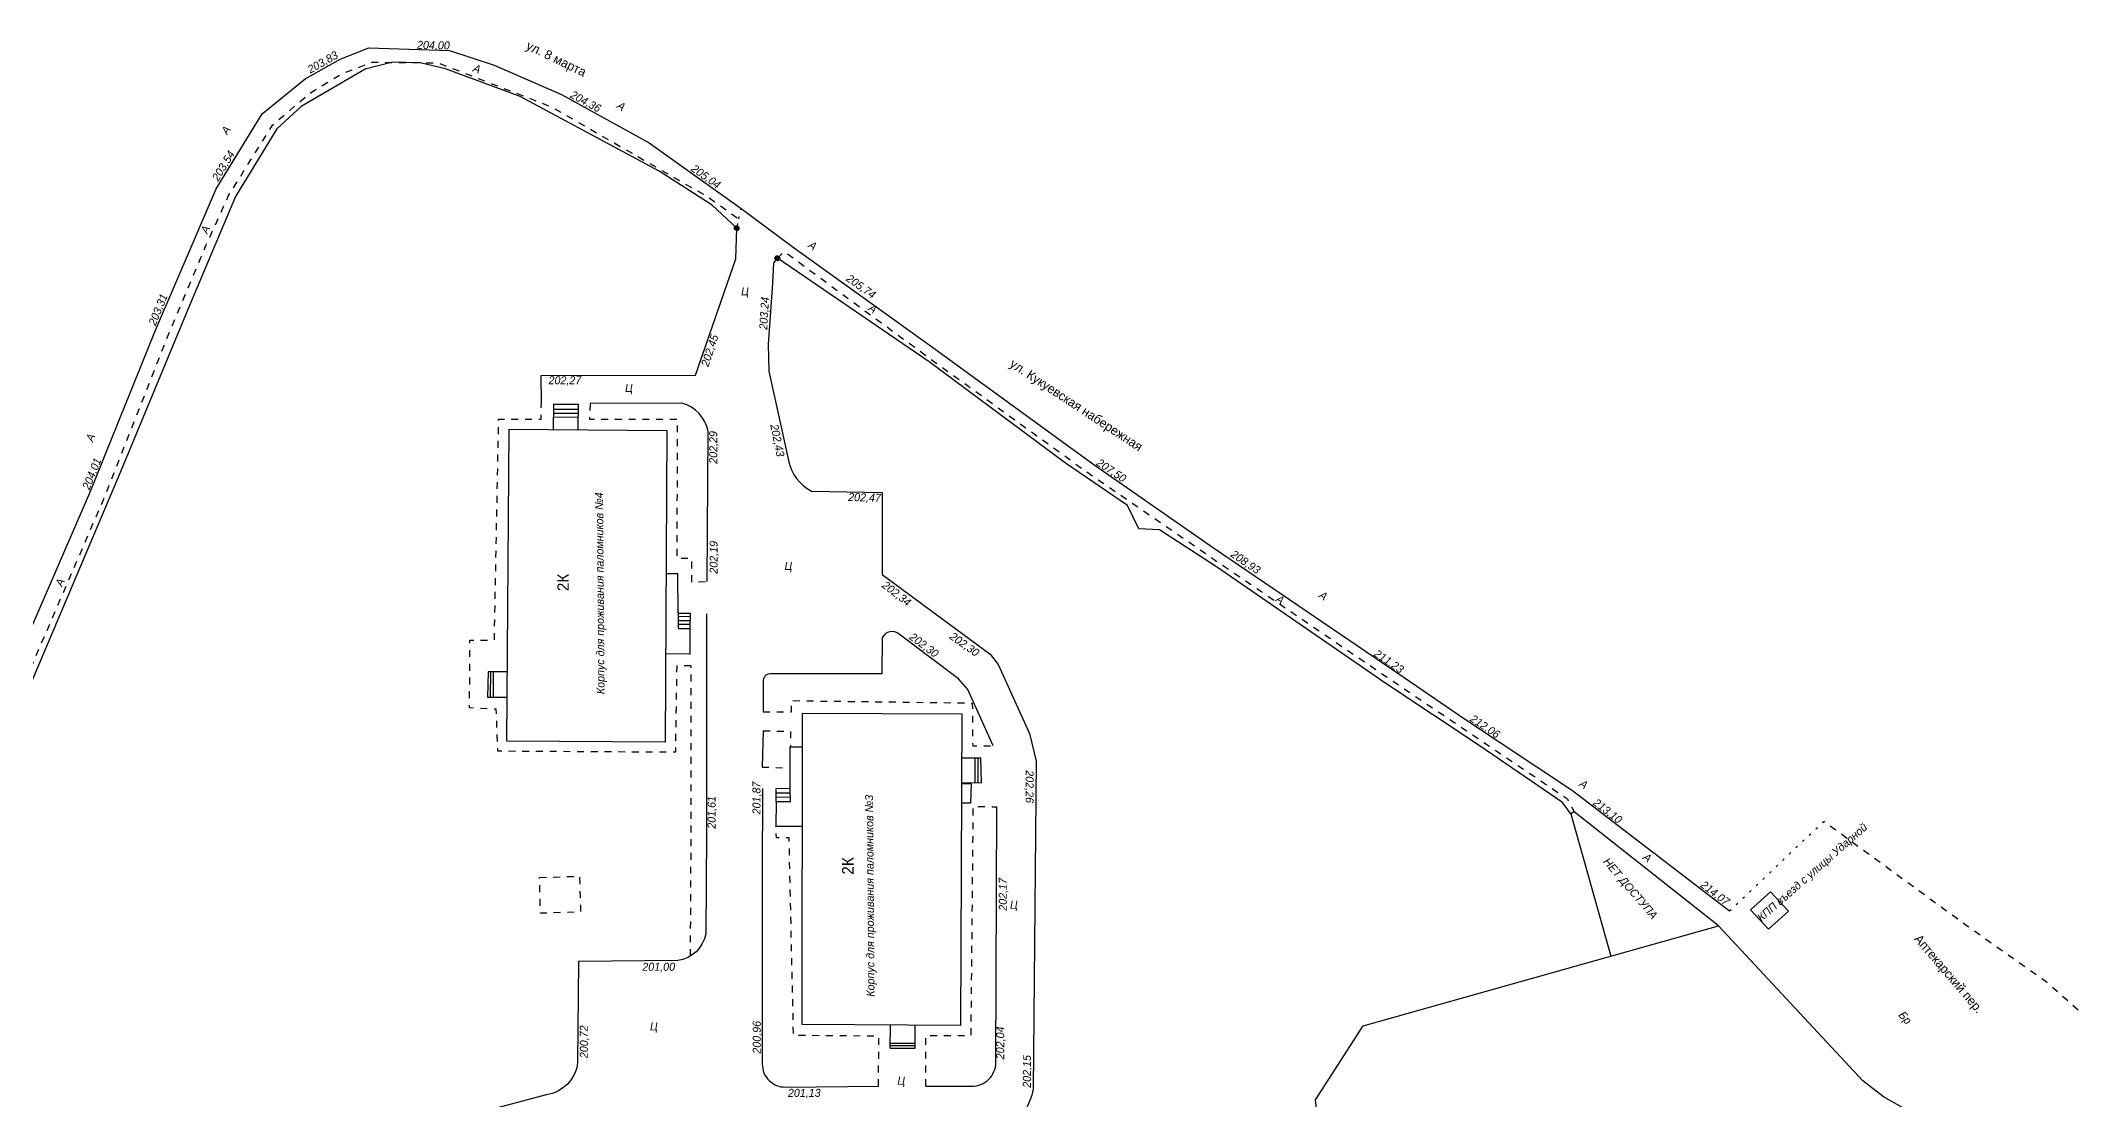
# Model space of a CAD drawing. Header units: metres. Extents: x 2227888 to 2228620, y 529759 to 530801.
# Drawn here: x 2228154.6 to 2228376.9, y 530685 to 530800.7 of the extents above; entities that cross this region are included whole.
import ezdxf

# ---------------------------------------------------------------- set-up
doc = ezdxf.new("R2010")
doc.units = ezdxf.units.M
doc.header["$LTSCALE"] = 0.5
for name, pattern in [('189_3', [3, 1.5, -1.5]), ('24', [3, 1.5, -1.5]), ('366', [2, 0.5, -1.5]), ('8_2', [5, 4, -1]), ('CONTI', [0])]:
    doc.linetypes.add(name, pattern=pattern)
for name, color, linetype in [('АВТОДОРОГИ', 252, 'CONTI'), ('ЗДАНИЯ_ЖИЛЫЕ', 252, 'CONTI'), ('ОГРАЖДЕНИЯ', 252, 'CONTI'), ('СКЛАДСКИЕ', 252, 'CONTI'), ('ТРОТУАРЫ', 252, 'CONTI')]:
    doc.layers.add(name, color=color, linetype=linetype)
doc.layers.get('0').off()
doc.styles.get("Standard").update_dxf_attribs({"font": '', "height": 0.875})
doc.styles.add('БМ431', font='', dxfattribs={"height": 0.875})
doc.styles.add('древний курсив', font='', dxfattribs={"height": 0.875})
doc.styles.add('рубленый', font='', dxfattribs={"height": 1})
doc.styles.get('Standard').set_extended_font_data('Bm431', italic=True)
doc.styles.get('БМ431').set_extended_font_data('Bm431', italic=True)
doc.styles.get('древний курсив').set_extended_font_data('D431', italic=True)
doc.styles.get('рубленый').set_extended_font_data('P131')
doc.linetypes.add('122_g', pattern='A,1,-2,6,-0.5,-0.2,["Г",Standard,S=2,R=0,X=-0.1,Y=-1],-0.2,-2,6,-2,6,-2,6', length=33.9)
doc.linetypes.add('280', pattern='A,2,[9,GUGK.shx,S=0.25,R=0,X=0,Y=0.5],2,0', length=4)
doc.linetypes.add('474_1', pattern='A,1.5,[4,GUGK.shx,S=1,R=0,X=0,Y=-0.5],-0.5,[5,GUGK.shx,S=0.3,R=45,X=0,Y=0.5],0.001,-0.5,0.5', length=3.001)
doc.linetypes.add('84a_2', pattern='A,0.001,[5,GUGK.shx,S=0.9,R=225,X=0,Y=0],0.5,[5,GUGK.shx,S=0.4,R=225,X=0,Y=0],0.5', length=1.001)

# ---------------------------------------------------------------- blocks, each defined once
blk = doc.blocks.new('g107_1a')
at = {"linetype": 'Continuous'}
for p, q in [((-0.25, 0.05), (-0.05, 0.25)), ((-0.25, 0.05), (-0.05, 0.25)), ((-0.25, 0.04), (-0.04, 0.25)), ((-0.25, 0.04), (-0.04, 0.25)), ((-0.25, 0.04), (-0.04, 0.25)), ((-0.25, 0.04), (-0.04, 0.25)), ((-0.25, 0.04), (-0.04, 0.25)), ((-0.25, 0.03), (-0.03, 0.25)), ((-0.25, 0.03), (-0.03, 0.25)), ((-0.25, 0.03), (-0.03, 0.25)), ((-0.25, 0.03), (-0.03, 0.25)), ((-0.25, 0.03), (-0.03, 0.25)), ((-0.25, 0.02), (-0.02, 0.25)), ((-0.25, 0.02), (-0.02, 0.25)), ((-0.25, 0.02), (-0.02, 0.25)), ((-0.25, 0.02), (-0.02, 0.25)), ((-0.25, 0.02), (-0.02, 0.25)), ((-0.25, 0.01), (-0.01, 0.25)), ((-0.25, 0.01), (-0.01, 0.25)), ((-0.25, 0.01), (-0.01, 0.25)), ((-0.25, 0.01), (-0.01, 0.25)), ((-0.25, 0.01), (-0.01, 0.25)), ((-0.25, 0), (0, 0.25)), ((-0.25, 0), (0, 0.25)), ((-0.25, 0), (0, 0.25)), ((-0.25, 0), (0, 0.25)), ((-0.25, 0), (0, 0.25)), ((-0.25, 0), (0, 0.25)), ((-0.25, -0.01), (0.01, 0.25)), ((-0.25, -0.01), (0.01, 0.25)), ((-0.25, -0.01), (0.01, 0.25)), ((-0.25, -0.01), (0.01, 0.25)), ((-0.25, -0.01), (0.01, 0.25)), ((-0.25, -0.01), (0.01, 0.25)), ((-0.25, -0.02), (0.02, 0.25)), ((-0.25, -0.02), (0.02, 0.25)), ((-0.25, -0.02), (0.02, 0.25)), ((-0.25, -0.02), (0.02, 0.25)), ((-0.25, -0.02), (0.02, 0.25)), ((-0.25, -0.02), (0.02, 0.25)), ((-0.25, -0.03), (0.03, 0.25)), ((-0.25, -0.03), (0.03, 0.25)), ((-0.25, -0.03), (0.03, 0.25)), ((-0.25, -0.03), (0.03, 0.25)), ((-0.25, -0.03), (0.03, 0.25)), ((-0.25, -0.03), (0.03, 0.25)), ((-0.25, -0.04), (0.03, 0.25)), ((-0.25, -0.04), (0.04, 0.25)), ((-0.25, -0.04), (0.04, 0.25)), ((-0.25, -0.04), (0.04, 0.25)), ((-0.25, -0.04), (0.04, 0.25)), ((-0.25, -0.04), (0.04, 0.25)), ((-0.25, -0.04), (0.04, 0.25)), ((-0.25, -0.05), (0.05, 0.25)), ((-0.25, -0.05), (0.05, 0.25)), ((-0.25, -0.05), (0.05, 0.25)), ((-0.24, 0.08), (-0.08, 0.24)), ((-0.24, 0.08), (-0.08, 0.24)), ((-0.24, 0.08), (-0.08, 0.24)), ((-0.24, 0.07), (-0.07, 0.24)), ((-0.24, 0.07), (-0.07, 0.24)), ((-0.24, 0.07), (-0.07, 0.24)), ((-0.24, 0.07), (-0.07, 0.24)), ((-0.24, 0.06), (-0.06, 0.24)), ((-0.24, 0.06), (-0.06, 0.24)), ((-0.24, 0.06), (-0.06, 0.24)), ((-0.24, 0.06), (-0.06, 0.24)), ((-0.24, 0.06), (-0.06, 0.24)), ((-0.24, 0.05), (-0.05, 0.24)), ((-0.24, 0.05), (-0.05, 0.24)), ((-0.24, -0.05), (0.05, 0.24)), ((-0.24, -0.05), (0.05, 0.24)), ((-0.24, -0.05), (0.05, 0.24)), ((-0.24, -0.05), (0.05, 0.24)), ((-0.24, -0.06), (0.06, 0.24)), ((-0.24, -0.06), (0.06, 0.24)), ((-0.24, -0.06), (0.06, 0.24)), ((-0.24, -0.06), (0.06, 0.24)), ((-0.24, -0.06), (0.06, 0.24)), ((-0.24, -0.06), (0.06, 0.24)), ((-0.24, -0.06), (0.06, 0.24)), ((-0.24, -0.07), (0.07, 0.24)), ((-0.24, -0.07), (0.07, 0.24)), ((-0.24, -0.07), (0.07, 0.24)), ((-0.24, -0.07), (0.07, 0.24)), ((-0.24, -0.07), (0.07, 0.24)), ((-0.24, -0.07), (0.07, 0.24)), ((-0.24, -0.07), (0.07, 0.24)), ((-0.24, -0.08), (0.08, 0.24)), ((-0.24, -0.08), (0.08, 0.24)), ((-0.24, -0.08), (0.08, 0.24)), ((-0.24, -0.08), (0.08, 0.24)), ((-0.24, -0.08), (0.08, 0.24)), ((-0.24, -0.08), (0.08, 0.24)), ((-0.24, -0.08), (0.08, 0.24)), ((-0.24, -0.08), (0.08, 0.24)), ((-0.23, 0.11), (-0.11, 0.23)), ((-0.23, 0.1), (-0.1, 0.23)), ((-0.23, 0.1), (-0.1, 0.23)), ((-0.23, 0.1), (-0.1, 0.23)), ((-0.23, 0.09), (-0.09, 0.23)), ((-0.23, 0.09), (-0.09, 0.23)), ((-0.23, 0.09), (-0.09, 0.23)), ((-0.24, 0.09), (-0.09, 0.23)), ((-0.23, -0.09), (0.09, 0.23)), ((-0.23, -0.09), (0.09, 0.23)), ((-0.23, -0.09), (0.09, 0.23)), ((-0.23, -0.09), (0.09, 0.23)), ((-0.23, -0.09), (0.09, 0.23)), ((-0.23, -0.09), (0.09, 0.23)), ((-0.23, -0.09), (0.09, 0.23)), ((-0.23, -0.09), (0.09, 0.23)), ((-0.23, -0.1), (0.1, 0.23)), ((-0.23, -0.1), (0.1, 0.23)), ((-0.23, -0.1), (0.1, 0.23)), ((-0.23, -0.1), (0.1, 0.23)), ((-0.23, -0.1), (0.1, 0.23)), ((-0.23, -0.1), (0.1, 0.23)), ((-0.23, -0.1), (0.1, 0.23)), ((-0.23, -0.1), (0.1, 0.23)), ((-0.23, -0.11), (0.11, 0.23)), ((-0.23, -0.11), (0.11, 0.23)), ((-0.23, -0.11), (0.11, 0.23)), ((-0.22, 0.12), (-0.13, 0.22)), ((-0.22, 0.12), (-0.12, 0.22)), ((-0.22, 0.12), (-0.12, 0.22)), ((-0.22, 0.11), (-0.11, 0.22)), ((-0.22, 0.11), (-0.11, 0.22)), ((-0.22, -0.11), (0.11, 0.22)), ((-0.22, -0.11), (0.11, 0.22)), ((-0.22, -0.11), (0.11, 0.22)), ((-0.22, -0.11), (0.11, 0.22)), ((-0.22, -0.11), (0.11, 0.22)), ((-0.22, -0.12), (0.12, 0.22)), ((-0.22, -0.12), (0.12, 0.22)), ((-0.22, -0.12), (0.12, 0.22)), ((-0.22, -0.12), (0.12, 0.22)), ((-0.22, -0.12), (0.12, 0.22)), ((-0.22, -0.12), (0.12, 0.22)), ((-0.22, -0.12), (0.12, 0.22)), ((-0.22, -0.12), (0.12, 0.22)), ((-0.22, -0.12), (0.12, 0.22)), ((-0.22, -0.13), (0.13, 0.22)), ((-0.22, -0.13), (0.13, 0.22)), ((-0.21, 0.14), (-0.14, 0.21)), ((-0.21, 0.13), (-0.13, 0.21)), ((-0.21, 0.13), (-0.13, 0.21)), ((-0.21, -0.13), (0.13, 0.21)), ((-0.21, -0.13), (0.13, 0.21)), ((-0.21, -0.13), (0.13, 0.21)), ((-0.21, -0.13), (0.13, 0.21)), ((-0.21, -0.13), (0.13, 0.21)), ((-0.21, -0.13), (0.13, 0.21)), ((-0.21, -0.13), (0.13, 0.21)), ((-0.21, -0.14), (0.14, 0.21)), ((-0.21, -0.14), (0.14, 0.21)), ((-0.21, -0.14), (0.14, 0.21)), ((-0.21, -0.14), (0.14, 0.21)), ((-0.21, -0.14), (0.14, 0.21)), ((-0.21, -0.14), (0.14, 0.21)), ((-0.21, -0.14), (0.14, 0.21)), ((-0.21, -0.14), (0.14, 0.21)), ((-0.2, 0.15), (-0.15, 0.2)), ((-0.2, 0.14), (-0.14, 0.2)), ((-0.2, -0.14), (0.14, 0.2)), ((-0.2, -0.14), (0.14, 0.2)), ((-0.2, -0.15), (0.15, 0.2)), ((-0.2, -0.15), (0.15, 0.2)), ((-0.2, -0.15), (0.15, 0.2)), ((-0.2, -0.15), (0.15, 0.2)), ((-0.2, -0.15), (0.15, 0.2)), ((-0.2, -0.15), (0.15, 0.2)), ((-0.2, -0.15), (0.15, 0.2)), ((-0.2, -0.15), (0.15, 0.2)), ((-0.2, -0.15), (0.15, 0.2)), ((-0.2, -0.16), (0.16, 0.2)), ((-0.2, -0.16), (0.16, 0.2)), ((-0.19, 0.16), (-0.16, 0.19)), ((-0.19, -0.16), (0.16, 0.19)), ((-0.19, -0.16), (0.16, 0.19)), ((-0.19, -0.16), (0.16, 0.19)), ((-0.19, -0.16), (0.16, 0.19)), ((-0.19, -0.16), (0.16, 0.19)), ((-0.19, -0.16), (0.16, 0.19)), ((-0.19, -0.16), (0.16, 0.19)), ((-0.19, -0.16), (0.16, 0.19)), ((-0.19, -0.16), (0.16, 0.19)), ((-0.19, -0.17), (0.17, 0.19)), ((-0.19, -0.17), (0.17, 0.19)), ((-0.19, -0.17), (0.17, 0.19)), ((-0.18, -0.17), (0.17, 0.18)), ((-0.18, -0.17), (0.17, 0.18)), ((-0.18, -0.17), (0.17, 0.18)), ((-0.18, -0.17), (0.17, 0.18)), ((-0.18, -0.17), (0.17, 0.18)), ((-0.18, -0.17), (0.17, 0.18)), ((-0.18, -0.17), (0.17, 0.18)), ((-0.18, -0.17), (0.17, 0.18)), ((-0.18, -0.18), (0.18, 0.18)), ((-0.18, -0.18), (0.18, 0.18)), ((-0.18, -0.18), (0.18, 0.18)), ((-0.18, -0.18), (0.18, 0.18)), ((-0.17, -0.18), (0.18, 0.17)), ((-0.17, -0.18), (0.18, 0.17)), ((-0.17, -0.18), (0.18, 0.17)), ((-0.17, -0.18), (0.18, 0.17)), ((-0.17, -0.18), (0.18, 0.17)), ((-0.17, -0.18), (0.18, 0.17)), ((-0.17, -0.18), (0.18, 0.17)), ((-0.17, -0.19), (0.19, 0.17)), ((-0.17, -0.19), (0.19, 0.17)), ((-0.17, -0.19), (0.19, 0.17)), ((-0.17, -0.19), (0.19, 0.17)), ((-0.16, -0.19), (0.19, 0.16)), ((-0.16, -0.19), (0.19, 0.16)), ((-0.16, -0.19), (0.19, 0.16)), ((-0.16, -0.19), (0.19, 0.16)), ((-0.16, -0.19), (0.19, 0.16)), ((-0.16, -0.19), (0.19, 0.16)), ((-0.16, -0.19), (0.19, 0.16)), ((-0.16, -0.19), (0.19, 0.16)), ((-0.16, -0.19), (0.19, 0.16)), ((-0.16, -0.2), (0.2, 0.16)), ((-0.15, -0.2), (0.2, 0.15)), ((-0.15, -0.2), (0.2, 0.15)), ((-0.15, -0.2), (0.2, 0.15)), ((-0.15, -0.2), (0.2, 0.15)), ((-0.15, -0.2), (0.2, 0.15)), ((-0.15, -0.2), (0.2, 0.15)), ((-0.15, -0.2), (0.2, 0.15)), ((-0.15, -0.2), (0.2, 0.15)), ((-0.15, -0.2), (0.2, 0.15)), ((-0.15, -0.2), (0.2, 0.15)), ((-0.14, -0.2), (0.2, 0.14)), ((-0.14, -0.2), (0.2, 0.14)), ((-0.14, -0.21), (0.21, 0.14)), ((-0.14, -0.21), (0.21, 0.14)), ((-0.14, -0.21), (0.21, 0.14)), ((-0.14, -0.21), (0.21, 0.14)), ((-0.14, -0.21), (0.21, 0.14)), ((-0.14, -0.21), (0.21, 0.14)), ((-0.14, -0.21), (0.21, 0.14)), ((-0.13, -0.21), (0.21, 0.13)), ((-0.13, -0.21), (0.21, 0.13)), ((-0.13, -0.21), (0.21, 0.13)), ((-0.13, -0.21), (0.21, 0.13)), ((-0.13, -0.21), (0.21, 0.13)), ((-0.13, -0.21), (0.21, 0.13)), ((-0.13, -0.21), (0.21, 0.13)), ((-0.13, -0.22), (0.22, 0.13)), ((-0.13, -0.22), (0.22, 0.13)), ((-0.13, -0.22), (0.22, 0.12)), ((-0.12, -0.22), (0.22, 0.12)), ((-0.12, -0.22), (0.22, 0.12)), ((-0.12, -0.22), (0.22, 0.12)), ((-0.12, -0.22), (0.22, 0.12)), ((-0.12, -0.22), (0.22, 0.12)), ((-0.12, -0.22), (0.22, 0.12)), ((-0.12, -0.22), (0.22, 0.12)), ((-0.12, -0.22), (0.22, 0.12)), ((-0.11, -0.22), (0.22, 0.11)), ((-0.11, -0.22), (0.22, 0.11)), ((-0.11, -0.22), (0.22, 0.11)), ((-0.11, -0.22), (0.22, 0.11)), ((-0.11, -0.22), (0.22, 0.11)), ((-0.11, -0.23), (0.23, 0.11)), ((-0.11, -0.23), (0.23, 0.11)), ((-0.11, -0.23), (0.23, 0.11)), ((-0.11, -0.23), (0.23, 0.11)), ((-0.1, -0.23), (0.23, 0.1)), ((-0.1, -0.23), (0.23, 0.1)), ((-0.1, -0.23), (0.23, 0.1)), ((-0.1, -0.23), (0.23, 0.1)), ((-0.1, -0.23), (0.23, 0.1)), ((-0.1, -0.23), (0.23, 0.1)), ((-0.1, -0.23), (0.23, 0.1)), ((-0.1, -0.23), (0.23, 0.1)), ((-0.09, -0.23), (0.23, 0.09)), ((-0.09, -0.23), (0.23, 0.09)), ((-0.09, -0.23), (0.23, 0.09)), ((-0.09, -0.23), (0.23, 0.09)), ((-0.09, -0.23), (0.23, 0.09)), ((-0.09, -0.23), (0.23, 0.09)), ((-0.09, -0.23), (0.23, 0.09)), ((-0.09, -0.24), (0.23, 0.09)), ((-0.08, -0.24), (0.24, 0.08)), ((-0.08, -0.24), (0.24, 0.08)), ((-0.08, -0.24), (0.24, 0.08)), ((-0.08, -0.24), (0.24, 0.08)), ((-0.08, -0.24), (0.24, 0.08)), ((-0.08, -0.24), (0.24, 0.08)), ((-0.08, -0.24), (0.24, 0.08)), ((-0.07, -0.24), (0.24, 0.07)), ((-0.07, -0.24), (0.24, 0.07)), ((-0.07, -0.24), (0.24, 0.07)), ((-0.07, -0.24), (0.24, 0.07)), ((-0.07, -0.24), (0.24, 0.07)), ((-0.07, -0.24), (0.24, 0.07)), ((-0.07, -0.24), (0.24, 0.07)), ((-0.06, -0.24), (0.24, 0.06)), ((-0.06, -0.24), (0.24, 0.06)), ((-0.06, -0.24), (0.24, 0.06)), ((-0.06, -0.24), (0.24, 0.06)), ((-0.06, -0.24), (0.24, 0.06)), ((-0.06, -0.24), (0.24, 0.06)), ((-0.06, -0.24), (0.24, 0.06)), ((-0.06, -0.24), (0.24, 0.06)), ((-0.05, -0.24), (0.24, 0.05)), ((-0.05, -0.24), (0.24, 0.05)), ((-0.05, -0.24), (0.24, 0.05)), ((-0.05, -0.25), (0.25, 0.05)), ((-0.05, -0.25), (0.25, 0.05)), ((-0.05, -0.25), (0.25, 0.05)), ((-0.04, -0.25), (0.25, 0.04)), ((-0.04, -0.25), (0.25, 0.04)), ((-0.04, -0.25), (0.25, 0.04)), ((-0.04, -0.25), (0.25, 0.04)), ((-0.04, -0.25), (0.25, 0.04)), ((-0.04, -0.25), (0.25, 0.04)), ((-0.04, -0.25), (0.25, 0.04)), ((-0.03, -0.25), (0.25, 0.03)), ((-0.03, -0.25), (0.25, 0.03)), ((-0.03, -0.25), (0.25, 0.03)), ((-0.03, -0.25), (0.25, 0.03)), ((-0.03, -0.25), (0.25, 0.03)), ((-0.03, -0.25), (0.25, 0.03)), ((-0.02, -0.25), (0.25, 0.02)), ((-0.02, -0.25), (0.25, 0.02)), ((-0.02, -0.25), (0.25, 0.02)), ((-0.02, -0.25), (0.25, 0.02)), ((-0.02, -0.25), (0.25, 0.02)), ((-0.02, -0.25), (0.25, 0.02)), ((-0.01, -0.25), (0.25, 0.01)), ((-0.01, -0.25), (0.25, 0.01)), ((-0.01, -0.25), (0.25, 0.01)), ((-0.01, -0.25), (0.25, 0.01)), ((-0.01, -0.25), (0.25, 0.01)), ((-0.01, -0.25), (0.25, 0.01)), ((0, -0.25), (0.25, 0)), ((0, -0.25), (0.25, 0)), ((0, -0.25), (0.25, 0)), ((0, -0.25), (0.25, 0)), ((0, -0.25), (0.25, 0)), ((0, -0.25), (0.25, 0)), ((0.01, -0.25), (0.25, -0.01)), ((0.01, -0.25), (0.25, -0.01)), ((0.01, -0.25), (0.25, -0.01)), ((0.01, -0.25), (0.25, -0.01)), ((0.01, -0.25), (0.25, -0.01)), ((0.02, -0.25), (0.25, -0.02)), ((0.02, -0.25), (0.25, -0.02)), ((0.02, -0.25), (0.25, -0.02)), ((0.02, -0.25), (0.25, -0.02)), ((0.02, -0.25), (0.25, -0.02)), ((0.02, -0.25), (0.25, -0.02)), ((0.03, -0.25), (0.25, -0.03)), ((0.03, -0.25), (0.25, -0.03)), ((0.03, -0.25), (0.25, -0.03)), ((0.03, -0.25), (0.25, -0.03)), ((0.03, -0.25), (0.25, -0.04)), ((0.04, -0.25), (0.25, -0.04)), ((0.04, -0.25), (0.25, -0.04)), ((0.04, -0.25), (0.25, -0.04)), ((0.04, -0.25), (0.25, -0.04)), ((0.05, -0.25), (0.25, -0.05)), ((0.05, -0.25), (0.25, -0.05)), ((0.05, -0.24), (0.24, -0.05)), ((0.05, -0.24), (0.24, -0.05)), ((0.05, -0.24), (0.24, -0.05)), ((0.06, -0.24), (0.24, -0.06)), ((0.06, -0.24), (0.24, -0.06)), ((0.06, -0.24), (0.24, -0.06)), ((0.06, -0.24), (0.24, -0.06)), ((0.07, -0.24), (0.24, -0.07)), ((0.07, -0.24), (0.24, -0.07)), ((0.07, -0.24), (0.24, -0.07)), ((0.07, -0.24), (0.24, -0.07)), ((0.08, -0.24), (0.24, -0.08)), ((0.08, -0.24), (0.24, -0.08)), ((0.08, -0.24), (0.24, -0.08)), ((0.08, -0.24), (0.24, -0.08)), ((0.09, -0.23), (0.23, -0.09)), ((0.09, -0.23), (0.23, -0.09)), ((0.09, -0.23), (0.23, -0.09)), ((0.1, -0.23), (0.23, -0.1)), ((0.1, -0.23), (0.23, -0.1)), ((0.1, -0.23), (0.23, -0.1)), ((0.11, -0.23), (0.23, -0.11)), ((0.11, -0.23), (0.23, -0.11)), ((0.11, -0.22), (0.22, -0.11)), ((0.12, -0.22), (0.22, -0.12)), ((0.12, -0.22), (0.22, -0.12)), ((0.12, -0.22), (0.22, -0.12)), ((0.13, -0.21), (0.21, -0.13)), ((0.13, -0.21), (0.21, -0.13)), ((0.14, -0.21), (0.21, -0.14)), ((0.14, -0.21), (0.21, -0.14)), ((0.15, -0.2), (0.2, -0.15)), ((0.16, -0.19), (0.19, -0.16)), ((0.17, -0.18), (0.18, -0.17))]:
    blk.add_line(p, q, dxfattribs=at)
blk.add_circle((0, 0), 0.25, dxfattribs=at)
blk = doc.blocks.new('468(1)')
at = {"color": 3}
for points in [[(-1, 1), (1, 1)], [(-0.6, 0.5), (0.6, 0.5)], [(-0.2, 0), (0.2, 0)]]:
    blk.add_lwpolyline(points, dxfattribs=at)

msp = doc.modelspace()

# ---------------------------------------------------------------- linework, layer by layer
at = {"layer": 'АВТОДОРОГИ', "flags": 128}
msp.add_lwpolyline([(2228062.43, 530618.92), (2228062.98, 530621.68), (2228079.35, 530631.18), (2228094.18, 530641.5), (2228104.09, 530648.9), (2228122.84, 530665.48), (2228127.98, 530671.8), (2228135.97, 530684.42), (2228142.23, 530698.15), (2228145.85, 530713.65), (2228150.76, 530729.91), (2228160.02, 530751.24), (2228167.19, 530769.01), (2228171.3, 530778.61), (2228173.81, 530784.47), (2228178.83, 530792.67), (2228183.55, 530796.47), (2228187.37, 530798.65), (2228190.52, 530799.87), (2228199.31, 530799.57), (2228204.2, 530797.98), (2228211.57, 530794.79), (2228221.17, 530789.51), (2228231.23, 530782.32), (2228236.91, 530778.08), (2228252.28, 530767.06), (2228269.65, 530754.42), (2228282.85, 530745.25), (2228303.12, 530731.45), (2228310.29, 530726.56), (2228322.1, 530718.71), (2228339.29, 530705.56)], dxfattribs=at)
at = {"layer": 'ЗДАНИЯ_ЖИЛЫЕ'}
for points in [[(2228210.69, 530760.93), (2228210.67, 530758.18)], [(2228210.68, 530759.94), (2228213.38, 530759.94)], [(2228210.69, 530760.93), (2228213.39, 530760.93), (2228213.36, 530758.16)], [(2228210.69, 530760.4), (2228213.38, 530760.4)], [(2228205.84, 530758.22), (2228223.1, 530758.07), (2228222.89, 530723.99), (2228205.6, 530724.11), (2228205.84, 530758.22)], [(2228213.37, 530759.49), (2228210.68, 530759.52)], [(2228224.32, 530738.1), (2228224.28, 530742.38), (2228223, 530742.39)], [(2228224.32, 530738.1), (2228225.65, 530738.1), (2228225.62, 530736.43)], [(2228224.32, 530738.1), (2228224.32, 530736.43), (2228225.62, 530736.41)], [(2228224.32, 530737.76), (2228225.64, 530737.74)], [(2228225.62, 530736.43), (2228225.61, 530733.61), (2228222.95, 530733.64)], [(2228224.32, 530737.3), (2228225.64, 530737.28)], [(2228224.32, 530736.9), (2228225.63, 530736.88)], [(2228205.65, 530731.69), (2228203.55, 530731.7), (2228203.5, 530728.93), (2228205.63, 530728.91)], [(2228203.81, 530731.7), (2228203.79, 530728.93)], [(2228204.12, 530731.71), (2228204.1, 530728.92)], [(2228237.94, 530727.18), (2228255.35, 530727.09), (2228255.19, 530693.05), (2228237.9, 530693.13), (2228237.94, 530727.18)], [(2228235.06, 530717.51), (2228235.05, 530718.95), (2228236.59, 530718.98), (2228236.58, 530721.17), (2228236.56, 530723.49), (2228237.93, 530723.49)], [(2228255.32, 530719.58), (2228257.48, 530719.57), (2228257.43, 530722.25), (2228255.33, 530722.26)], [(2228256.79, 530719.58), (2228256.79, 530722.25)], [(2228257.11, 530722.25), (2228257.11, 530719.57)], [(2228235.06, 530717.51), (2228235, 530714.82), (2228237.92, 530714.82)], [(2228235.05, 530718.47), (2228236.6, 530718.47)], [(2228235.06, 530717.51), (2228236.62, 530717.52), (2228236.59, 530718.98)], [(2228236.61, 530717.98), (2228235.06, 530717.96)], [(2228256.37, 530719.45), (2228256.3, 530717.33), (2228255.31, 530717.34)], [(2228256.37, 530719.45), (2228255.32, 530719.46)], [(2228247.52, 530690.58), (2228247.53, 530693.09)], [(2228247.52, 530690.58), (2228250.24, 530690.55), (2228250.25, 530693.07)], [(2228247.52, 530691.12), (2228250.24, 530691.12)], [(2228247.52, 530690.86), (2228250.24, 530690.86)]]:
    msp.add_lwpolyline(points, dxfattribs=at)
at = {"layer": 'ОГРАЖДЕНИЯ', "linetype": '474_1', "flags": 128}
for points in [[(2228230.73, 530780.17), (2228228.03, 530782.68), (2228222.25, 530786.38), (2228207.06, 530794.56), (2228198.9, 530797.58), (2228196.11, 530798.25), (2228193.11, 530798.29), (2228190.11, 530797.54), (2228183.1, 530793.46), (2228180.45, 530791.01), (2228175.94, 530783.64), (2228170.7, 530771.27), (2228163.44, 530753.73), (2228152.44, 530727.77), (2228148.34, 530713.99), (2228144.2, 530697.22), (2228141.11, 530690.11), (2228138.45, 530685.04), (2228130.05, 530671.22), (2228124.18, 530664.34), (2228099.46, 530642.68), (2228099.71, 530641.27)], [(2228338.07, 530703.93), (2228322.28, 530716.37), (2228321.92, 530716.16), (2228321.01, 530717.42), (2228312.02, 530723.55), (2228301.69, 530730.41), (2228283.18, 530743.15), (2228276.96, 530747.22), (2228274.69, 530747.3), (2228273.45, 530749.87), (2228266.69, 530754.49), (2228251.77, 530765.57), (2228235.18, 530776.89)], [(2228321.92, 530716.16), (2228326.29, 530700.62)], [(2228298.01, 530645.78), (2228298.1, 530647.16), (2228294, 530684.93), (2228299.23, 530693.02), (2228338.07, 530703.93)], [(2228363.03, 530681.34), (2228356.1, 530685.24), (2228353.85, 530687.01), (2228338.07, 530703.93)]]:
    msp.add_lwpolyline(points, dxfattribs=at)
at = {"layer": 'СКЛАДСКИЕ', "flags": 128}
msp.add_lwpolyline([(2228341.59, 530705.67), (2228343.77, 530707.64), (2228345.72, 530705.53), (2228343.54, 530703.55)], close=True, dxfattribs=at)
at = {"layer": 'ТРОТУАРЫ', "linetype": '189_3', "flags": 128}
for points in [[(2228062.43, 530618.92), (2228063.51, 530620.06), (2228079.8, 530629.62), (2228095.44, 530640.67), (2228104.97, 530647.69), (2228117.99, 530659.11), (2228124.18, 530664.34), (2228129.56, 530671.41), (2228137.33, 530683.76), (2228143.6, 530697.33), (2228147.53, 530714.11), (2228151.99, 530728.5), (2228161.61, 530750.76), (2228168.5, 530768.3), (2228172.7, 530778.26), (2228175.17, 530783.73), (2228179.98, 530791.43), (2228184.12, 530794.97), (2228187.49, 530797.01), (2228190.86, 530798.3), (2228198.06, 530798.24), (2228210.47, 530793.43), (2228227.72, 530783.5), (2228230.95, 530781.2), (2228230.73, 530780.17)], [(2228235.18, 530776.89), (2228235.93, 530777.63), (2228241.57, 530773.47), (2228251.56, 530766.15), (2228268.66, 530753.78), (2228282.92, 530743.97), (2228302.61, 530730.58), (2228309.98, 530725.61), (2228321.55, 530717.81), (2228322.28, 530716.37)], [(2228225.72, 530732.35), (2228225.72, 530732.35), (2228224.17, 530732.35), (2228224.02, 530722.89), (2228204.61, 530723.01), (2228204.44, 530727.6), (2228201.52, 530727.75), (2228201.56, 530735.14), (2228204.23, 530735.17), (2228204.7, 530759.28), (2228209.34, 530759.28), (2228209.37, 530761.08)], [(2228214.71, 530761), (2228214.63, 530759.29), (2228224.24, 530759.29), (2228224.17, 530744.09), (2228225.78, 530744.11), (2228225.8, 530741.51), (2228227.5, 530741.56)], [(2228225.68, 530700.64), (2228225.75, 530714.21), (2228225.75, 530732.35)], [(2228233.61, 530727.32), (2228236.71, 530727.31), (2228236.71, 530728.54), (2228256.49, 530728.28), (2228256.53, 530723.6), (2228258.78, 530723.6)], [(2228233.63, 530725.24), (2228236.61, 530725.19), (2228236.61, 530723.49)], [(2228233.5, 530721.28), (2228236.58, 530721.17)], [(2228251.42, 530686.42), (2228251.42, 530691.95), (2228256.36, 530691.96), (2228256.6, 530716.98), (2228259.16, 530716.94)], [(2228383.02, 530689.77), (2228373.89, 530697.81), (2228365.27, 530703.89), (2228349.58, 530715.34)], [(2228246.23, 530686.41), (2228246.28, 530691.87), (2228236.94, 530691.95), (2228236.46, 530713.56), (2228235.09, 530713.56), (2228235, 530714.82)]]:
    msp.add_lwpolyline(points, dxfattribs=at)
at = {"layer": 'ТРОТУАРЫ', "linetype": '366', "flags": 128}
for points in [[(2228230.95, 530781.2), (2228231.23, 530782.32)], [(2228339.29, 530705.56), (2228349.58, 530715.34)]]:
    msp.add_lwpolyline(points, dxfattribs=at)
at = {"layer": 'ТРОТУАРЫ', "flags": 128}
for points in [[(2228209.37, 530761.08), (2228209.36, 530764.06), (2228226.24, 530764.11), (2228230.65, 530776.8), (2228230.73, 530780.17)], [(2228233.63, 530725.24), (2228233.5, 530721.28)]]:
    msp.add_lwpolyline(points, dxfattribs=at)
for points in [[(2228235.18, 530776.89), (2228234.77, 530776.38), (2228234.66, 530774.17), (2228234.17, 530767.5), (2228234.24, 530764.54), (2228236.38, 530754.77, 0.217497), (2228238.89, 530751.42), (2228246.62, 530751.3), (2228246.65, 530742.34), (2228258.46, 530733.62), (2228259.3, 530732.5), (2228262.75, 530724.96), (2228263.48, 530721.94), (2228263.15, 530686.08, -0.372639), (2228255.87, 530680.29), (2228245.91, 530680.28, 0.320358), (2228242.64, 530676.38), (2228247.81, 530661.5), (2228251.73, 530650.31), (2228252.97, 530648.59), (2228257.07, 530646.57), (2228268.74, 530646.09), (2228283.93, 530645.47), (2228283.93, 530645.47)], [(2228227.5, 530741.56), (2228227.6, 530757.94, 0.294538), (2228224.74, 530761.03), (2228214.71, 530761)], [(2228227.41, 530738.03), (2228227.44, 530714.01), (2228227.35, 530703.05, -0.319425), (2228224.29, 530700.14), (2228213.42, 530700.03), (2228213.34, 530688.98, -0.337394), (2228209.9, 530685.46), (2228204.04, 530683.89, 0.109575), (2228202.03, 530681.72), (2228183.98, 530654.02), (2228177.79, 530644.53), (2228170.28, 530633.28), (2228162.25, 530620.9, 0.205368), (2228161.23, 530610.96, -0.300446), (2228161.64, 530606.83), (2228157.06, 530600.01), (2228161.21, 530590.85), (2228171.34, 530584.35), (2228179.65, 530596.93, 0.212788), (2228188.27, 530596.7), (2228207.94, 530626.89, -0.322324), (2228210.47, 530627.96), (2228216.26, 530624.23), (2228221.36, 530632.13), (2228220.57, 530633.16), (2228217.7, 530635.17), (2228217.9, 530636.61), (2228230.01, 530655.28), (2228235.43, 530663.92), (2228236.48, 530667.65), (2228236.64, 530674.14), (2228237.53, 530673.13), (2228242.23, 530657.46), (2228242.76, 530648.58), (2228243.75, 530646.24), (2228247, 530643.29), (2228248.85, 530642.84), (2228264.79, 530642.25, -0.46155), (2228265.93, 530640.82), (2228264.39, 530637.79), (2228260.78, 530635.43), (2228243.56, 530624.88), (2228239.64, 530616.47), (2228246.32, 530599.76), (2228255.63, 530604.92), (2228268.89, 530612.42), (2228269.49, 530618), (2228271.96, 530637.07), (2228275.34, 530639.11, -0.079341), (2228284.19, 530640.33), (2228297.99, 530640.37)], [(2228258.78, 530723.6), (2228256, 530729.74), (2228254.99, 530730.92), (2228248.5, 530735.79, 0.51793), (2228246.65, 530735.39), (2228246.6, 530731.46), (2228234.37, 530731.46, 0.421552), (2228233.61, 530730.63), (2228233.61, 530727.32)], [(2228233.54, 530718.95), (2228233.51, 530709.66), (2228233.52, 530688.82, 0.418075), (2228236.06, 530686.31), (2228246.23, 530686.41)], [(2228251.42, 530686.42), (2228256.44, 530686.4, 0.414719), (2228259.06, 530689), (2228259.16, 530716.94)]]:
    msp.add_lwpolyline(points, format="xyb", dxfattribs=at)
at = {"layer": 'ТРОТУАРЫ', "linetype": '189_3', "flags": 128}
msp.add_lwpolyline([(2228209.17, 530709.22), (2228213.55, 530709.35), (2228213.66, 530705.43), (2228209.27, 530705.31)], close=True, dxfattribs=at)

# ---------------------------------------------------------------- block references
at = {"linetype": '8_2'}
for p in [(2228187.75, 530790.58), (2228193.19, 530791.68), (2228192.68, 530787.5), (2228192.54, 530782.96), (2228185.81, 530779.87), (2228191.14, 530773.23), (2228183.06, 530771.53), (2228188.1, 530762.44), (2228177.48, 530760.6), (2228184.46, 530757.61), (2228176.13, 530749.68), (2228182.71, 530749.58), (2228175.98, 530739.2), (2228183.91, 530738.05), (2228170.94, 530734.37), (2228185.4, 530730.18), (2228171.54, 530729.38), (2228177.69, 530728), (2228188.09, 530723.17), (2228173.24, 530721.82), (2228181.76, 530720.75), (2228177.23, 530714.98), (2228190.83, 530715.85), (2228182.31, 530711.89), (2228190.28, 530705.96), (2228183.81, 530704.67), (2228180.77, 530697.13), (2228187.44, 530696.79)]:
    msp.add_blockref('468(1)', p, dxfattribs=at)
at = {"layer": 'ОГРАЖДЕНИЯ', "linetype": '366'}
for p in [(2228230.73, 530780.17, 200.56), (2228235.18, 530776.89, 205.49)]:
    msp.add_blockref('g107_1a', p, dxfattribs=at)

# ---------------------------------------------------------------- texts
at = {"layer": 'АВТОДОРОГИ', "linetype": '280', "style": 'древний курсив'}
for s, rotation, p in [('204,00', 358.7679, (2228195.77, 530799.77)), ('203,83', 29.5103, (2228184.12, 530797.05)), ('204,36', 331.5885, (2228212.44, 530794.48)), ('203,54', 58.7341, (2228174.04, 530785.23)), ('205,04', 324.4993, (2228225.66, 530786.49)), ('205,74', 324.6643, (2228242.61, 530774.48)), ('203,31', 67.8896, (2228167.19, 530769.45)), ('204,01', 68.186, (2228159.96, 530751.51)), ('207,50', 326.1388, (2228269.97, 530754.33)), ('208,93', 325.6034, (2228284.66, 530744.34)), ('211,23', 325.9528, (2228300.32, 530733.47)), ('212,06', 326.2618, (2228310.83, 530726.35)), ('213,10', 322.3993, (2228324.28, 530717.22)), ('214,07', 322.7248, (2228336.02, 530708.24))]:
    msp.add_text(s, height=0.875, rotation=rotation, dxfattribs=at).set_placement(p)
at = {"layer": 'АВТОДОРОГИ'}
for s, height, rotation, style, p in [('ул. 8 марта', 1, 334.1418, 'рубленый', (2228207.61, 530799.78)), ('А', 0.875, 325.6991, 'БМ431', (2228217.55, 530793.36)), ('А', 0.875, 56.6111, 'БМ431', (2228175.03, 530790.32)), ('А', 0.875, 325.6991, 'БМ431', (2228238.47, 530778.12)), ('ул. Кукуевская набережная', 1, 326.5866, 'рубленый', (2228260.49, 530765.11)), ('А', 0.875, 67.9729, 'БМ431', (2228160.34, 530756.76)), ('А', 0.875, 325.6991, 'БМ431', (2228294.3, 530739.87)), ('А', 0.875, 325.6991, 'БМ431', (2228322.77, 530719.26)), ('Аптекарский пер.', 1, 310.4513, 'рубленый', (2228359.4, 530702.46))]:
    msp.add_text(s, height=height, rotation=rotation, dxfattribs=dict(at, style=style)).set_placement(p)
at = {"layer": 'ЗДАНИЯ_ЖИЛЫЕ'}
for s, height, rotation, style, p in [('Корпус для проживания паломников №4', 0.875, 90.4278, 'БМ431', (2228216.28, 530729.25)), ('2К', 1.25, 90, 'рубленый', (2228212.37, 530740.5)), ('Корпус для проживания паломников №3', 0.875, 90.4278, 'БМ431', (2228245.8, 530696.19)), ('2К', 1.25, 90, 'рубленый', (2228243.5, 530709.52))]:
    msp.add_text(s, height=height, rotation=rotation, dxfattribs=dict(at, style=style)).set_placement(p)
at = {"layer": 'ОГРАЖДЕНИЯ', "linetype": '24', "style": 'БМ431'}
msp.add_text('НЕТ ДОСТУПА', height=0.875, rotation=310.5571, dxfattribs=at).set_placement((2228325.41, 530710.9))
at = {"layer": 'СКЛАДСКИЕ', "style": 'БМ431'}
msp.add_text('КПП въезд с улицы Ударной', height=0.875, rotation=41.28, dxfattribs=at).set_placement((2228342.78, 530704.34))
at = {"layer": 'ТРОТУАРЫ', "linetype": '189_3', "style": 'БМ431'}
for rotation, p in [(339.7869, (2228201.81, 530797.31)), (339.7869, (2228201.81, 530797.31)), (65.1701, (2228172.86, 530779.49)), (65.1701, (2228172.86, 530779.49)), (324.0096, (2228245.04, 530771.25)), (324.0096, (2228245.04, 530771.25)), (66.6206, (2228156.99, 530740.93)), (66.6206, (2228156.99, 530740.93)), (325.7633, (2228289.58, 530739.44, 205.49)), (325.7633, (2228289.58, 530739.44, 205.49)), (322.7621, (2228329.73, 530711.27)), (322.7621, (2228329.73, 530711.27))]:
    msp.add_text('А', height=0.875, rotation=rotation, dxfattribs=at).set_placement(p)
at = {"layer": 'ТРОТУАРЫ', "linetype": '122_g', "style": 'БМ431'}
for p in [(2228231.21, 530772.82), (2228218.52, 530762.26), (2228235.96, 530742.83), (2228260.61, 530705.79), (2228221.25, 530692.5), (2228248.3, 530686.56)]:
    msp.add_text('Ц', height=0.875, dxfattribs=at).set_placement(p)
at = {"layer": 'ТРОТУАРЫ', "linetype": '280', "style": 'древний курсив'}
for s, rotation, p in [('203,24', 86.5044, (2228234.06, 530769.05)), ('202,45', 71.9062, (2228227.64, 530764.97)), ('202,29', 90, (2228228.6, 530754.42)), ('202,43', 281.5338, (2228234.4, 530758.64)), ('202,47', 358.2947, (2228242.9, 530750.36)), ('202,19', 90, (2228228.64, 530742.41)), ('202,34', 322.3232, (2228246.54, 530740.99)), ('202,30', 323.318, (2228249.52, 530735.33)), ('202,30', 324.5864, (2228253.93, 530735.37)), ('201,87', 90, (2228233.33, 530716.1)), ('202,26', 270, (2228262.32, 530720.93)), ('201,61', 90, (2228228.42, 530714.54)), ('202,17', 90, (2228260.26, 530705.58)), ('200,72', 90, (2228214.45, 530689.47)), ('200,96', 90, (2228233.36, 530689.96)), ('202,04', 90, (2228259.98, 530689.35)), ('202,15', 90, (2228262.89, 530686.23))]:
    msp.add_text(s, height=0.875, rotation=rotation, dxfattribs=at).set_placement(p)
for s, p in [('202,27', (2228210.16, 530763.11)), ('201,00', (2228220.41, 530699.02)), ('201,13', (2228236.33, 530685.24))]:
    msp.add_text(s, height=0.875, dxfattribs=at).set_placement(p)
at = {"layer": 'ТРОТУАРЫ', "linetype": '84a_2', "style": 'БМ431'}
msp.add_text('Бр', height=0.875, rotation=311.0648, dxfattribs=at).set_placement((2228357.7, 530694.14))

doc.saveas('drawing.dxf')
